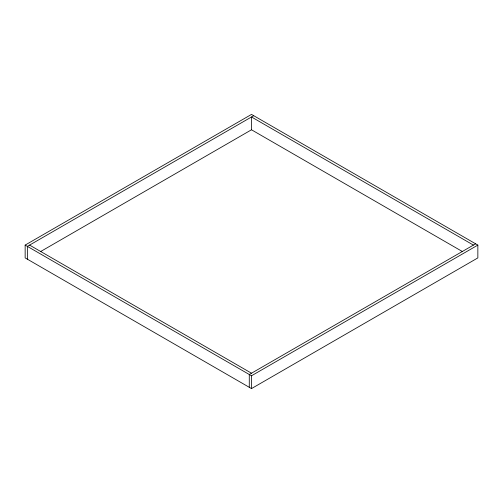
<?xml version="1.0" encoding="UTF-8"?>
<svg xmlns="http://www.w3.org/2000/svg" width="503" height="503" viewBox="0 0 503 503"><rect width="100%" height="100%" fill="white"/><g stroke="black" fill="none" stroke-linecap="round" stroke-linejoin="round"><path stroke-width="0.75" d="M25.15 245.093L251.5 114.414L477.85 245.093L477.85 257.907L251.5 388.586L25.15 257.907L25.15 245.093L251.5 375.779L477.85 245.093M253.719 115.696L27.369 246.376L27.369 259.19M40.447 251.638L251.5 129.787L462.553 251.638M475.631 243.81L249.281 374.496L249.281 387.304M473.411 245.093L251.5 116.973L251.5 129.787M29.589 245.093L251.5 373.213M251.5 375.779L251.5 388.586"/></g></svg>
